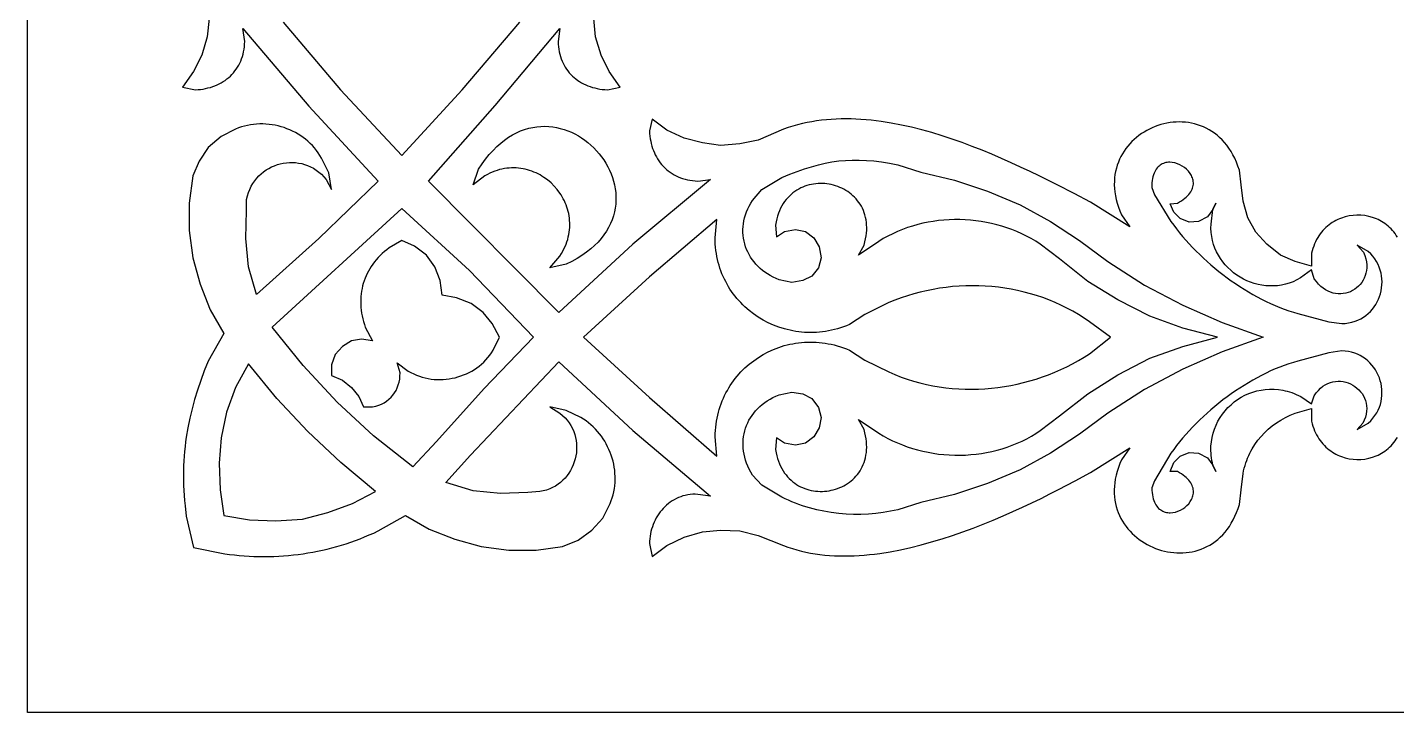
# Model space of a CAD drawing. Extents: x 1253 to 3196, y -152 to 898.
# Drawn here: x 2746.1 to 2910.9, y 328.4 to 411 of the extents above; entities that cross this region are included whole.
import ezdxf

# ---------------------------------------------------------------- set-up
doc = ezdxf.new("R2010")
doc.units = 0
doc.layers.add('LAYER_1', color=18, linetype='CONTINUOUS')

msp = doc.modelspace()

# ---------------------------------------------------------------- linework, layer by layer
at = {"layer": 'LAYER_1'}
for points in [[(2746.07, 678.37), (3196.07, 678.37), (3196.07, 328.44), (2746.07, 328.44)], [(2808.97, 382), (2810.18, 383.42), (2810.36, 383.71), (2810.52, 383.99), (2810.67, 384.28), (2810.8, 384.57), (2810.92, 384.85), (2811.03, 385.14), (2811.12, 385.43), (2811.19, 385.72), (2811.26, 386.01), (2811.3, 386.29), (2811.34, 386.58), (2811.36, 386.86), (2811.37, 387.15), (2811.37, 387.43), (2811.35, 387.7), (2811.33, 387.98), (2811.29, 388.25), (2811.24, 388.53), (2811.18, 388.79), (2811.11, 389.06), (2811.02, 389.32), (2810.93, 389.57), (2810.83, 389.83), (2810.72, 390.07), (2810.59, 390.31), (2810.46, 390.55), (2810.32, 390.78), (2810.17, 391.01), (2809.85, 391.45), (2809.49, 391.85), (2809.11, 392.23), (2808.69, 392.59), (2808.25, 392.9), (2808.02, 393.05), (2807.79, 393.19), (2807.55, 393.32), (2807.31, 393.43), (2807.06, 393.54), (2806.8, 393.64), (2806.54, 393.73), (2806.28, 393.81), (2806.01, 393.88), (2805.74, 393.93), (2805.47, 393.98), (2805.2, 394.01), (2804.92, 394.03), (2804.64, 394.04), (2804.35, 394.04), (2804.07, 394.02), (2803.78, 393.99), (2803.49, 393.95), (2803.2, 393.89), (2802.91, 393.83), (2802.62, 393.74), (2802.33, 393.64), (2802.03, 393.53), (2801.74, 393.4), (2801.45, 393.26), (2801.16, 393.1), (2799.73, 392), (2800.39, 393.87), (2800.81, 394.51), (2801.24, 395.1), (2801.68, 395.65), (2802.13, 396.15), (2802.59, 396.61), (2803.05, 397.02), (2803.52, 397.39), (2804, 397.72), (2804.48, 398.02), (2804.96, 398.27), (2805.45, 398.49), (2805.93, 398.67), (2806.42, 398.81), (2806.91, 398.92), (2807.39, 398.99), (2807.88, 399.04), (2808.36, 399.05), (2808.83, 399.03), (2809.31, 398.98), (2809.77, 398.9), (2810.23, 398.8), (2810.68, 398.67), (2811.13, 398.51), (2811.56, 398.33), (2811.98, 398.12), (2812.4, 397.89), (2812.8, 397.64), (2813.19, 397.37), (2813.56, 397.08), (2813.92, 396.77), (2814.26, 396.45), (2814.59, 396.1), (2814.9, 395.75), (2815.19, 395.37), (2815.46, 394.99), (2815.72, 394.59), (2815.95, 394.18), (2816.16, 393.76), (2816.34, 393.33), (2816.51, 392.89), (2816.64, 392.44), (2816.76, 391.99), (2816.84, 391.53), (2816.9, 391.07), (2816.93, 390.61), (2816.93, 390.14), (2816.9, 389.67), (2816.84, 389.2), (2816.75, 388.73), (2816.63, 388.26), (2816.47, 387.79), (2816.28, 387.33), (2816.05, 386.87), (2815.79, 386.42), (2815.48, 385.98), (2815.15, 385.54), (2814.77, 385.11), (2814.35, 384.69), (2813.89, 384.28), (2813.39, 383.89), (2812.84, 383.5), (2812.26, 383.13), (2811.63, 382.78), (2810.95, 382.44)], [(2834.48, 355.82), (2833.38, 357.03), (2833.17, 357.39), (2832.98, 357.75), (2832.81, 358.11), (2832.66, 358.47), (2832.53, 358.83), (2832.43, 359.2), (2832.35, 359.56), (2832.29, 359.92), (2832.25, 360.28), (2832.23, 360.63), (2832.23, 360.99), (2832.25, 361.34), (2832.29, 361.68), (2832.35, 362.03), (2832.43, 362.36), (2832.53, 362.69), (2832.65, 363.02), (2832.79, 363.33), (2832.94, 363.64), (2833.12, 363.94), (2833.31, 364.24), (2833.52, 364.52), (2833.75, 364.79), (2834, 365.06), (2834.26, 365.31), (2834.54, 365.55), (2834.84, 365.77), (2835.15, 365.99), (2835.48, 366.19), (2835.83, 366.38), (2836.19, 366.55), (2836.57, 366.71), (2838.11, 367.04), (2839.43, 366.82), (2840.53, 366.27), (2841.3, 365.17), (2841.63, 363.96), (2841.41, 362.75), (2840.75, 361.65), (2839.76, 360.88), (2838.55, 360.66), (2837.23, 360.88), (2836.24, 361.54), (2836.13, 360.11), (2836.2, 359.74), (2836.28, 359.38), (2836.38, 359.04), (2836.49, 358.71), (2836.61, 358.4), (2836.75, 358.1), (2836.9, 357.82), (2837.06, 357.55), (2837.23, 357.29), (2837.41, 357.06), (2837.6, 356.83), (2837.8, 356.62), (2838.01, 356.42), (2838.22, 356.24), (2838.45, 356.07), (2838.68, 355.91), (2838.91, 355.77), (2839.16, 355.64), (2839.4, 355.53), (2839.66, 355.43), (2839.91, 355.34), (2840.17, 355.26), (2840.44, 355.2), (2840.7, 355.15), (2840.97, 355.12), (2841.24, 355.09), (2841.51, 355.08), (2841.78, 355.08), (2842.04, 355.09), (2842.31, 355.12), (2842.58, 355.16), (2842.84, 355.21), (2843.1, 355.27), (2843.36, 355.34), (2843.62, 355.43), (2843.87, 355.53), (2844.11, 355.64), (2844.35, 355.76), (2844.58, 355.89), (2844.81, 356.03), (2845.03, 356.18), (2845.24, 356.35), (2845.44, 356.52), (2845.64, 356.71), (2845.82, 356.91), (2846, 357.11), (2846.16, 357.33), (2846.32, 357.56), (2846.46, 357.8), (2846.59, 358.05), (2846.71, 358.31), (2846.81, 358.57), (2846.9, 358.85), (2846.97, 359.14), (2847.03, 359.44), (2847.08, 359.75), (2847.1, 360.06), (2847.12, 360.39), (2847.11, 360.72), (2847.09, 361.07), (2847.04, 361.42), (2846.98, 361.78), (2846.9, 362.15), (2846.8, 362.53), (2846.14, 363.74), (2848.56, 362.09), (2849.1, 361.76), (2849.66, 361.46), (2850.24, 361.17), (2850.82, 360.91), (2851.41, 360.67), (2852.01, 360.45), (2852.63, 360.25), (2853.24, 360.07), (2853.87, 359.92), (2854.5, 359.79), (2855.14, 359.67), (2855.78, 359.58), (2856.42, 359.52), (2857.06, 359.47), (2857.71, 359.45), (2858.36, 359.44), (2859, 359.46), (2859.65, 359.51), (2860.29, 359.57), (2860.93, 359.66), (2861.56, 359.76), (2862.19, 359.89), (2862.82, 360.05), (2863.44, 360.22), (2864.05, 360.42), (2864.65, 360.64), (2865.24, 360.88), (2865.82, 361.14), (2866.39, 361.43), (2866.95, 361.74), (2867.49, 362.07), (2868.02, 362.42), (2870.33, 364.18), (2873.74, 366.82), (2877.37, 369.13), (2881.22, 371.11), (2885.18, 372.54), (2889.36, 373.64), (2885.18, 374.74), (2881.22, 376.17), (2877.37, 378.15), (2873.74, 380.35), (2870.33, 383.1), (2868.02, 384.86), (2867.48, 385.2), (2866.93, 385.52), (2866.36, 385.83), (2865.79, 386.11), (2865.2, 386.37), (2864.61, 386.61), (2864, 386.82), (2863.39, 387.02), (2862.78, 387.19), (2862.15, 387.35), (2861.53, 387.48), (2860.89, 387.59), (2860.26, 387.68), (2859.62, 387.75), (2858.98, 387.79), (2858.34, 387.81), (2857.69, 387.82), (2857.05, 387.8), (2856.41, 387.75), (2855.77, 387.69), (2855.14, 387.6), (2854.51, 387.5), (2853.88, 387.37), (2853.26, 387.21), (2852.64, 387.04), (2852.03, 386.84), (2851.43, 386.62), (2850.83, 386.38), (2850.25, 386.11), (2849.68, 385.83), (2849.11, 385.52), (2848.56, 385.18), (2846.14, 383.54), (2846.8, 384.75), (2846.9, 385.12), (2846.98, 385.48), (2847.05, 385.84), (2847.09, 386.18), (2847.12, 386.52), (2847.12, 386.85), (2847.11, 387.17), (2847.09, 387.48), (2847.04, 387.79), (2846.98, 388.08), (2846.91, 388.37), (2846.82, 388.64), (2846.72, 388.91), (2846.6, 389.17), (2846.48, 389.41), (2846.33, 389.65), (2846.18, 389.88), (2846.02, 390.09), (2845.84, 390.3), (2845.66, 390.5), (2845.46, 390.68), (2845.26, 390.86), (2845.05, 391.03), (2844.83, 391.18), (2844.6, 391.32), (2844.37, 391.46), (2844.13, 391.58), (2843.89, 391.69), (2843.64, 391.79), (2843.38, 391.88), (2843.13, 391.95), (2842.86, 392.02), (2842.6, 392.07), (2842.33, 392.11), (2842.07, 392.14), (2841.8, 392.15), (2841.53, 392.16), (2841.26, 392.15), (2840.99, 392.13), (2840.72, 392.09), (2840.46, 392.05), (2840.19, 391.99), (2839.93, 391.91), (2839.68, 391.83), (2839.42, 391.73), (2839.17, 391.62), (2838.93, 391.49), (2838.69, 391.35), (2838.46, 391.2), (2838.24, 391.03), (2838.02, 390.85), (2837.81, 390.65), (2837.61, 390.44), (2837.42, 390.22), (2837.24, 389.98), (2837.07, 389.73), (2836.91, 389.46), (2836.76, 389.18), (2836.62, 388.88), (2836.49, 388.57), (2836.38, 388.24), (2836.28, 387.9), (2836.2, 387.54), (2836.13, 387.16), (2836.24, 385.74), (2837.23, 386.39), (2838.55, 386.61), (2839.76, 386.39), (2840.75, 385.62), (2841.41, 384.53), (2841.63, 383.2), (2841.3, 382), (2840.53, 381.01), (2839.43, 380.46), (2838.11, 380.24), (2836.57, 380.57), (2836.2, 380.72), (2835.84, 380.88), (2835.5, 381.07), (2835.18, 381.26), (2834.87, 381.47), (2834.57, 381.7), (2834.29, 381.94), (2834.03, 382.19), (2833.78, 382.45), (2833.55, 382.72), (2833.34, 383.01), (2833.14, 383.3), (2832.96, 383.6), (2832.81, 383.91), (2832.66, 384.23), (2832.54, 384.55), (2832.44, 384.88), (2832.35, 385.22), (2832.29, 385.56), (2832.25, 385.91), (2832.22, 386.26), (2832.22, 386.61), (2832.24, 386.96), (2832.27, 387.32), (2832.33, 387.67), (2832.42, 388.03), (2832.52, 388.39), (2832.65, 388.74), (2832.8, 389.09), (2832.97, 389.44), (2833.16, 389.79), (2833.38, 390.13), (2834.48, 391.45), (2836.9, 392.88), (2837.85, 393.27), (2838.76, 393.61), (2839.64, 393.91), (2840.49, 394.18), (2841.32, 394.41), (2842.13, 394.6), (2842.94, 394.75), (2843.75, 394.87), (2844.56, 394.94), (2845.38, 394.98), (2846.22, 394.98), (2847.08, 394.94), (2847.96, 394.87), (2848.89, 394.76), (2849.85, 394.61), (2850.87, 394.42), (2853.62, 393.54), (2857.69, 392.55), (2861.65, 391.23), (2865.6, 389.58), (2869.23, 387.6), (2872.75, 385.3), (2876.16, 382.77), (2880.56, 379.91), (2885.18, 377.49), (2889.91, 375.4), (2894.86, 373.64), (2889.91, 371.88), (2885.18, 369.79), (2880.56, 367.37), (2876.16, 364.51), (2872.75, 361.98), (2869.23, 359.67), (2865.6, 357.69), (2861.65, 356.04), (2857.69, 354.72), (2853.62, 353.73), (2850.87, 352.85), (2849.99, 352.68), (2849.11, 352.53), (2848.22, 352.42), (2847.33, 352.35), (2846.43, 352.31), (2845.53, 352.31), (2844.64, 352.35), (2843.75, 352.42), (2842.86, 352.53), (2841.97, 352.68), (2841.1, 352.86), (2840.23, 353.09), (2839.81, 353.22), (2839.38, 353.35), (2838.96, 353.5), (2838.54, 353.66), (2838.12, 353.83), (2837.71, 354.01), (2837.3, 354.19), (2836.9, 354.39)], [(2902.77, 375.51), (2904.31, 375.29), (2904.74, 375.31), (2905.14, 375.37), (2905.53, 375.45), (2905.91, 375.56), (2906.26, 375.7), (2906.6, 375.86), (2906.92, 376.05), (2907.22, 376.26), (2907.5, 376.49), (2907.76, 376.74), (2908, 377.01), (2908.22, 377.29), (2908.41, 377.59), (2908.59, 377.9), (2908.74, 378.22), (2908.87, 378.55), (2908.98, 378.89), (2909.06, 379.24), (2909.12, 379.59), (2909.16, 379.95), (2909.17, 380.31), (2909.15, 380.67), (2909.11, 381.02), (2909.04, 381.38), (2908.95, 381.73), (2908.83, 382.08), (2908.68, 382.42), (2908.5, 382.76), (2908.3, 383.08), (2908.06, 383.39), (2907.8, 383.69), (2907.5, 383.98), (2906.18, 384.75), (2906.95, 383.87), (2907.1, 383.48), (2907.21, 383.1), (2907.28, 382.73), (2907.32, 382.37), (2907.32, 382.02), (2907.29, 381.69), (2907.23, 381.37), (2907.14, 381.06), (2907.03, 380.77), (2906.89, 380.5), (2906.72, 380.24), (2906.54, 380.01), (2906.33, 379.79), (2906.11, 379.59), (2905.87, 379.42), (2905.62, 379.26), (2905.35, 379.13), (2905.07, 379.03), (2904.79, 378.95), (2904.49, 378.9), (2904.19, 378.87), (2903.89, 378.87), (2903.58, 378.91), (2903.27, 378.97), (2902.97, 379.06), (2902.67, 379.19), (2902.37, 379.35), (2902.08, 379.54), (2901.8, 379.77), (2901.52, 380.03), (2901.26, 380.34), (2901.01, 380.68), (2900.68, 381.78), (2899.36, 380.79), (2898.92, 380.54), (2898.46, 380.33), (2898, 380.16), (2897.53, 380.02), (2897.06, 379.92), (2896.58, 379.85), (2896.11, 379.82), (2895.63, 379.82), (2895.16, 379.85), (2894.7, 379.91), (2894.24, 380), (2893.78, 380.12), (2893.34, 380.27), (2892.9, 380.45), (2892.48, 380.65), (2892.07, 380.88), (2891.67, 381.13), (2891.3, 381.41), (2890.94, 381.71), (2890.6, 382.03), (2890.28, 382.37), (2889.98, 382.73), (2889.7, 383.11), (2889.46, 383.51), (2889.24, 383.93), (2889.05, 384.37), (2888.88, 384.82), (2888.76, 385.28), (2888.66, 385.76), (2888.6, 386.25), (2888.57, 386.76), (2888.59, 387.27), (2888.81, 389.03), (2888.15, 388.15), (2887.05, 387.6), (2885.95, 387.5), (2884.85, 387.93), (2884.08, 388.7), (2883.64, 389.69), (2884.52, 389.8), (2884.78, 389.94), (2885.01, 390.08), (2885.23, 390.23), (2885.43, 390.38), (2885.6, 390.53), (2885.76, 390.68), (2885.9, 390.83), (2886.03, 390.99), (2886.13, 391.14), (2886.22, 391.3), (2886.3, 391.46), (2886.36, 391.61), (2886.4, 391.77), (2886.43, 391.93), (2886.45, 392.08), (2886.45, 392.24), (2886.44, 392.39), (2886.41, 392.54), (2886.38, 392.69), (2886.33, 392.83), (2886.28, 392.98), (2886.21, 393.12), (2886.05, 393.38), (2885.86, 393.63), (2885.63, 393.87), (2885.38, 394.07), (2885.11, 394.26), (2884.83, 394.42), (2884.53, 394.54), (2884.22, 394.64), (2883.91, 394.69), (2883.6, 394.71), (2883.44, 394.71), (2883.29, 394.69), (2883.14, 394.67), (2883, 394.63), (2882.85, 394.58), (2882.71, 394.52), (2882.58, 394.45), (2882.45, 394.36), (2882.32, 394.26), (2882.2, 394.15), (2882.09, 394.03), (2881.99, 393.89), (2881.89, 393.74), (2881.8, 393.57), (2881.72, 393.39), (2881.65, 393.19), (2881.58, 392.98), (2881.53, 392.75), (2881.49, 392.51), (2881.46, 392.24), (2881.44, 391.97), (2881.44, 391.67), (2881.77, 390.79), (2883.75, 387.6), (2884.08, 387.14), (2884.43, 386.69), (2884.79, 386.23), (2885.16, 385.78), (2885.55, 385.34), (2885.94, 384.89), (2886.36, 384.46), (2886.78, 384.02), (2887.21, 383.6), (2887.65, 383.18), (2888.11, 382.76), (2888.57, 382.36), (2889.04, 381.96), (2889.52, 381.57), (2890.01, 381.19), (2890.5, 380.81), (2891, 380.45), (2891.51, 380.1), (2892.03, 379.76), (2892.55, 379.43), (2893.07, 379.11), (2893.6, 378.8), (2894.13, 378.51), (2894.67, 378.22), (2895.21, 377.96), (2895.75, 377.7), (2896.3, 377.46), (2896.84, 377.24), (2897.39, 377.03), (2897.94, 376.83), (2898.49, 376.66), (2899.03, 376.5)], [(2792.47, 358.02), (2787.74, 361.76), (2783.35, 365.83), (2779.28, 370.23), (2775.54, 374.85), (2791.15, 389.14), (2799.29, 381.67), (2806.99, 373.64), (2801.05, 367.48), (2795.33, 361.1)], [(2889.14, 389.8), (2888.81, 389.03)], [(2829.09, 359.34), (2828.87, 361.65), (2828.88, 362.04), (2828.9, 362.42), (2828.94, 362.8), (2828.98, 363.17), (2829.04, 363.54), (2829.1, 363.9), (2829.18, 364.26), (2829.27, 364.61), (2829.37, 364.96), (2829.48, 365.3), (2829.6, 365.64), (2829.73, 365.97), (2829.87, 366.3), (2830.01, 366.62), (2830.17, 366.93), (2830.34, 367.24), (2830.51, 367.54), (2830.7, 367.84), (2830.89, 368.12), (2831.09, 368.41), (2831.3, 368.68), (2831.52, 368.95), (2831.98, 369.46), (2832.46, 369.95), (2832.97, 370.4), (2833.51, 370.82), (2834.08, 371.21), (2834.66, 371.57), (2835.27, 371.89), (2835.89, 372.17), (2836.54, 372.42), (2837.2, 372.63), (2837.53, 372.72), (2837.87, 372.8), (2838.21, 372.87), (2838.56, 372.93), (2838.9, 372.98), (2839.25, 373.02), (2839.61, 373.04), (2839.96, 373.06), (2840.32, 373.07), (2840.68, 373.06), (2841.04, 373.05), (2841.4, 373.02), (2841.76, 372.98), (2842.12, 372.93), (2842.49, 372.87), (2842.85, 372.8), (2843.22, 372.71), (2843.58, 372.61), (2843.95, 372.5), (2844.31, 372.38), (2844.68, 372.25), (2845.04, 372.1), (2846.91, 370.89), (2849.77, 369.46), (2850.51, 369.14), (2851.25, 368.85), (2852.01, 368.59), (2852.77, 368.35), (2853.53, 368.14), (2854.3, 367.96), (2855.08, 367.8), (2855.85, 367.67), (2856.63, 367.56), (2857.42, 367.48), (2858.2, 367.42), (2858.99, 367.39), (2859.77, 367.38), (2860.56, 367.39), (2861.35, 367.43), (2862.13, 367.5), (2862.91, 367.59), (2863.69, 367.7), (2864.47, 367.84), (2865.24, 368), (2866.01, 368.18), (2866.77, 368.38), (2867.53, 368.61), (2868.27, 368.86), (2869.02, 369.13), (2869.75, 369.43), (2870.48, 369.75), (2871.2, 370.09), (2871.9, 370.45), (2872.6, 370.83), (2873.29, 371.23), (2873.96, 371.66), (2876.49, 373.64), (2873.96, 375.51), (2873.29, 375.96), (2872.62, 376.38), (2871.92, 376.78), (2871.22, 377.16), (2870.51, 377.51), (2869.79, 377.83), (2869.06, 378.13), (2868.32, 378.41), (2867.57, 378.66), (2866.82, 378.89), (2866.06, 379.09), (2865.29, 379.27), (2864.52, 379.43), (2863.75, 379.56), (2862.97, 379.66), (2862.19, 379.75), (2861.4, 379.8), (2860.62, 379.84), (2859.83, 379.85), (2859.04, 379.83), (2858.25, 379.8), (2857.46, 379.74), (2856.68, 379.65), (2855.89, 379.54), (2855.11, 379.41), (2854.33, 379.25), (2853.56, 379.07), (2852.79, 378.87), (2852.02, 378.64), (2851.26, 378.39), (2850.51, 378.11), (2849.77, 377.82), (2846.91, 376.39), (2845.04, 375.18), (2844.68, 375.03), (2844.32, 374.9), (2843.96, 374.77), (2843.6, 374.66), (2843.23, 374.57), (2842.87, 374.48), (2842.51, 374.41), (2842.15, 374.35), (2841.78, 374.3), (2841.42, 374.26), (2841.06, 374.23), (2840.7, 374.22), (2840.34, 374.21), (2839.99, 374.22), (2839.63, 374.23), (2839.28, 374.26), (2838.93, 374.3), (2838.58, 374.35), (2838.23, 374.41), (2837.89, 374.48), (2837.55, 374.56), (2837.21, 374.65), (2836.55, 374.86), (2835.9, 375.1), (2835.27, 375.39), (2834.66, 375.71), (2834.07, 376.06), (2833.5, 376.45), (2832.96, 376.87), (2832.44, 377.32), (2832.19, 377.56), (2831.95, 377.81), (2831.72, 378.06), (2831.49, 378.32), (2831.27, 378.59), (2831.06, 378.86), (2830.86, 379.14), (2830.66, 379.43), (2830.48, 379.73), (2830.3, 380.03), (2830.14, 380.34), (2829.98, 380.65), (2829.83, 380.97), (2829.69, 381.3), (2829.56, 381.63), (2829.45, 381.96), (2829.34, 382.31), (2829.24, 382.66), (2829.15, 383.01), (2829.08, 383.37), (2829.02, 383.73), (2828.96, 384.1), (2828.92, 384.48), (2828.89, 384.85), (2828.88, 385.24), (2828.87, 385.62), (2829.09, 387.82), (2820.96, 380.9), (2813.04, 373.64), (2820.96, 366.38)], [(2786.54, 365.28), (2787.63, 365.28), (2788.01, 365.35), (2788.37, 365.46), (2788.71, 365.59), (2789.03, 365.76), (2789.32, 365.95), (2789.6, 366.17), (2789.85, 366.41), (2790.07, 366.67), (2790.27, 366.95), (2790.45, 367.25), (2790.6, 367.57), (2790.72, 367.9), (2790.82, 368.25), (2790.89, 368.61), (2790.92, 368.97), (2790.93, 369.35), (2790.6, 370.56), (2791.92, 369.57), (2792.25, 369.39), (2792.58, 369.22), (2792.91, 369.07), (2793.26, 368.95), (2793.61, 368.84), (2793.96, 368.74), (2794.31, 368.67), (2794.67, 368.61), (2795.03, 368.57), (2795.4, 368.55), (2795.76, 368.55), (2796.12, 368.56), (2796.48, 368.59), (2796.84, 368.63), (2797.2, 368.7), (2797.56, 368.77), (2797.91, 368.87), (2798.25, 368.98), (2798.59, 369.1), (2798.92, 369.25), (2799.25, 369.4), (2799.57, 369.57), (2799.88, 369.76), (2800.18, 369.96), (2800.47, 370.18), (2800.75, 370.41), (2801.02, 370.66), (2801.27, 370.92), (2801.51, 371.19), (2801.74, 371.48), (2801.95, 371.78), (2802.15, 372.1), (2802.92, 373.64), (2802.04, 375.29), (2800.94, 376.61), (2799.51, 377.71), (2797.75, 378.37), (2795.99, 378.7), (2795.77, 380.46), (2795.11, 382.11), (2794.12, 383.54), (2792.69, 384.63), (2791.15, 385.3), (2789.61, 384.41), (2789.33, 384.19), (2789.05, 383.96), (2788.79, 383.73), (2788.54, 383.48), (2788.3, 383.23), (2788.07, 382.98), (2787.86, 382.72), (2787.66, 382.45), (2787.47, 382.18), (2787.3, 381.9), (2787.13, 381.62), (2786.98, 381.33), (2786.85, 381.03), (2786.72, 380.74), (2786.61, 380.43), (2786.51, 380.13), (2786.43, 379.82), (2786.36, 379.5), (2786.3, 379.19), (2786.25, 378.87), (2786.22, 378.54), (2786.2, 378.22), (2786.2, 377.89), (2786.2, 377.56), (2786.23, 377.22), (2786.26, 376.89), (2786.31, 376.55), (2786.37, 376.21), (2786.45, 375.87), (2786.53, 375.53), (2786.64, 375.19), (2786.75, 374.85), (2787.63, 373.2), (2786.31, 373.42), (2785.1, 373.2), (2784.01, 372.54), (2783.13, 371.55), (2782.69, 370.34), (2782.69, 369.02), (2784.01, 368.47), (2785.1, 367.59), (2785.98, 366.49)], [(2881.77, 356.37), (2881.44, 355.49), (2881.45, 355.2), (2881.48, 354.93), (2881.51, 354.67), (2881.56, 354.43), (2881.62, 354.2), (2881.69, 353.99), (2881.76, 353.8), (2881.85, 353.62), (2881.94, 353.45), (2882.04, 353.3), (2882.15, 353.17), (2882.27, 353.04), (2882.39, 352.93), (2882.52, 352.84), (2882.65, 352.76), (2882.79, 352.68), (2882.93, 352.62), (2883.07, 352.58), (2883.22, 352.54), (2883.37, 352.52), (2883.52, 352.5), (2883.67, 352.5), (2883.98, 352.52), (2884.29, 352.58), (2884.59, 352.68), (2884.89, 352.81), (2885.17, 352.97), (2885.44, 353.15), (2885.68, 353.37), (2885.9, 353.6), (2886.08, 353.85), (2886.24, 354.12), (2886.3, 354.26), (2886.36, 354.41), (2886.4, 354.55), (2886.43, 354.7), (2886.45, 354.85), (2886.46, 355.01), (2886.45, 355.16), (2886.44, 355.32), (2886.41, 355.48), (2886.36, 355.64), (2886.3, 355.8), (2886.22, 355.95), (2886.13, 356.11), (2886.03, 356.27), (2885.9, 356.43), (2885.76, 356.58), (2885.6, 356.74), (2885.42, 356.89), (2885.23, 357.04), (2885.01, 357.19), (2884.78, 357.33), (2884.52, 357.47), (2883.64, 357.47), (2884.08, 358.57), (2884.85, 359.34), (2885.95, 359.78), (2887.05, 359.67), (2888.15, 359.12), (2888.81, 358.24), (2889.14, 357.47), (2888.81, 358.24), (2888.74, 358.53), (2888.68, 358.82), (2888.63, 359.11), (2888.6, 359.4), (2888.58, 359.68), (2888.56, 359.96), (2888.56, 360.24), (2888.57, 360.51), (2888.62, 361.06), (2888.7, 361.58), (2888.83, 362.1), (2888.99, 362.59), (2889.18, 363.07), (2889.41, 363.53), (2889.67, 363.98), (2889.96, 364.4), (2890.27, 364.8), (2890.61, 365.17), (2890.98, 365.52), (2891.37, 365.85), (2891.78, 366.15), (2892.21, 366.41), (2892.66, 366.65), (2893.12, 366.86), (2893.6, 367.04), (2894.1, 367.18), (2894.6, 367.29), (2895.11, 367.36), (2895.63, 367.4), (2896.16, 367.39), (2896.69, 367.35), (2897.23, 367.27), (2897.5, 367.21), (2897.76, 367.14), (2898.03, 367.06), (2898.3, 366.97), (2898.57, 366.87), (2898.83, 366.75), (2899.1, 366.63), (2899.37, 366.49), (2900.68, 365.61), (2901.01, 366.6), (2901.25, 366.94), (2901.5, 367.25), (2901.77, 367.51), (2902.04, 367.74), (2902.33, 367.93), (2902.63, 368.08), (2902.94, 368.2), (2903.24, 368.28), (2903.56, 368.33), (2903.87, 368.35), (2904.18, 368.34), (2904.49, 368.3), (2904.79, 368.23), (2905.08, 368.14), (2905.37, 368.02), (2905.64, 367.88), (2905.9, 367.72), (2906.15, 367.53), (2906.38, 367.32), (2906.58, 367.09), (2906.77, 366.85), (2906.93, 366.59), (2907.07, 366.31), (2907.18, 366.02), (2907.26, 365.71), (2907.31, 365.39), (2907.33, 365.07), (2907.31, 364.73), (2907.26, 364.38), (2907.16, 364.03), (2907.02, 363.67), (2906.84, 363.3), (2906.18, 362.53), (2907.5, 363.3), (2907.8, 363.59), (2908.07, 363.89), (2908.31, 364.21), (2908.52, 364.53), (2908.69, 364.87), (2908.84, 365.21), (2908.96, 365.56), (2909.05, 365.91), (2909.12, 366.27), (2909.15, 366.63), (2909.16, 366.99), (2909.15, 367.35), (2909.11, 367.71), (2909.04, 368.06), (2908.95, 368.41), (2908.84, 368.75), (2908.7, 369.08), (2908.55, 369.4), (2908.37, 369.71), (2908.17, 370.01), (2907.94, 370.29), (2907.7, 370.56), (2907.44, 370.8), (2907.16, 371.03), (2906.86, 371.24), (2906.55, 371.43), (2906.22, 371.59), (2905.87, 371.73), (2905.5, 371.84), (2905.12, 371.92), (2904.72, 371.97), (2904.31, 371.99), (2902.77, 371.77), (2899.03, 370.78), (2898.49, 370.62), (2897.94, 370.44), (2897.39, 370.25), (2896.84, 370.04), (2896.3, 369.82), (2895.75, 369.58), (2895.21, 369.32), (2894.67, 369.05), (2894.13, 368.77), (2893.6, 368.48), (2893.07, 368.17), (2892.55, 367.85), (2892.03, 367.52), (2891.51, 367.18), (2891, 366.83), (2890.5, 366.46), (2890.01, 366.09), (2889.52, 365.71), (2889.04, 365.32), (2888.57, 364.92), (2888.11, 364.51), (2887.65, 364.1), (2887.21, 363.68), (2886.78, 363.25), (2886.36, 362.82), (2885.94, 362.38), (2885.55, 361.94), (2885.16, 361.49), (2884.79, 361.04), (2884.43, 360.59), (2884.08, 360.13), (2883.75, 359.67)], [(2769.71, 352.19), (2772.79, 351.64), (2775.98, 351.53), (2779.17, 351.75), (2782.25, 352.52), (2785.22, 353.62), (2787.96, 355.05), (2783.79, 358.57), (2779.83, 362.31), (2776.09, 366.27), (2772.68, 370.45), (2771.14, 367.59), (2770.04, 364.62), (2769.38, 361.54), (2769.16, 358.46), (2769.27, 355.27)]]:
    msp.add_lwpolyline(points, close=True, dxfattribs=at)
for points in [[(2767.95, 412.02), (2767.73, 409.82), (2767.07, 407.62), (2766.08, 405.64), (2764.76, 403.77), (2766.3, 403.44), (2766.62, 403.46), (2766.92, 403.49), (2767.23, 403.53), (2767.52, 403.59), (2767.81, 403.66), (2768.1, 403.73), (2768.38, 403.82), (2768.65, 403.92), (2768.91, 404.03), (2769.16, 404.15), (2769.41, 404.29), (2769.65, 404.43), (2769.87, 404.58), (2770.09, 404.75), (2770.31, 404.92), (2770.51, 405.1), (2770.7, 405.29), (2770.88, 405.5), (2771.05, 405.71), (2771.22, 405.93), (2771.37, 406.16), (2771.51, 406.4), (2771.63, 406.65), (2771.75, 406.91), (2771.86, 407.17), (2771.95, 407.45), (2772.03, 407.73), (2772.1, 408.02), (2772.15, 408.32), (2772.2, 408.63), (2772.22, 408.95), (2772.24, 409.27), (2772.02, 410.81), (2779.94, 401.46), (2788.29, 392.44), (2781.15, 385.52), (2773.67, 378.81), (2772.68, 382.11), (2772.35, 385.52), (2772.46, 388.92), (2772.46, 390.24), (2772.56, 390.67), (2772.69, 391.07), (2772.84, 391.45), (2773.02, 391.82), (2773.22, 392.16), (2773.44, 392.49), (2773.68, 392.79), (2773.94, 393.07), (2774.22, 393.33), (2774.51, 393.57), (2774.82, 393.79), (2775.14, 393.98), (2775.47, 394.15), (2775.81, 394.3), (2776.16, 394.43), (2776.52, 394.53), (2776.88, 394.61), (2777.25, 394.66), (2777.61, 394.69), (2777.99, 394.69), (2778.36, 394.67), (2778.72, 394.62), (2779.09, 394.55), (2779.45, 394.45), (2779.81, 394.32), (2780.16, 394.17), (2780.5, 393.99), (2780.83, 393.78), (2781.15, 393.54), (2781.46, 393.28), (2781.75, 392.98), (2782.03, 392.66), (2782.69, 391.45), (2782.36, 393.43), (2781.48, 395.19), (2781.29, 395.52), (2781.08, 395.84), (2780.87, 396.14), (2780.63, 396.44), (2780.39, 396.72), (2780.13, 396.98), (2779.85, 397.24), (2779.57, 397.48), (2779.28, 397.7), (2778.97, 397.91), (2778.66, 398.11), (2778.33, 398.3), (2778, 398.47), (2777.67, 398.62), (2777.32, 398.76), (2776.97, 398.89), (2776.62, 399), (2776.26, 399.09), (2775.89, 399.17), (2775.53, 399.24), (2775.16, 399.28), (2774.79, 399.32), (2774.41, 399.33), (2774.04, 399.33), (2773.67, 399.31), (2773.3, 399.28), (2772.93, 399.23), (2772.56, 399.16), (2772.2, 399.07), (2771.84, 398.97), (2771.49, 398.85), (2771.14, 398.71), (2769.38, 397.83), (2767.84, 396.51), (2766.74, 394.86), (2765.97, 393.1), (2765.53, 389.8), (2765.53, 386.51), (2765.97, 383.2), (2766.85, 380.02), (2768.06, 376.94), (2769.71, 374.08), (2767.84, 370.78), (2767.37, 369.6), (2766.95, 368.44), (2766.56, 367.29), (2766.2, 366.15), (2765.89, 365.02), (2765.62, 363.89), (2765.39, 362.75), (2765.2, 361.62), (2765.12, 361.05), (2765.05, 360.48), (2764.99, 359.9), (2764.94, 359.33), (2764.9, 358.75), (2764.87, 358.17), (2764.86, 357.58), (2764.85, 356.99), (2764.86, 356.4), (2764.87, 355.8), (2764.9, 355.19), (2764.94, 354.58), (2764.99, 353.97), (2765.05, 353.35), (2765.2, 352.08), (2766.08, 348.34), (2769.82, 347.58), (2770.41, 347.5), (2770.99, 347.43), (2771.58, 347.37), (2772.17, 347.32), (2772.76, 347.28), (2773.35, 347.25), (2773.95, 347.24), (2774.54, 347.23), (2775.13, 347.24), (2775.72, 347.25), (2776.32, 347.28), (2776.91, 347.32), (2777.5, 347.37), (2778.09, 347.43), (2778.68, 347.5), (2779.26, 347.58), (2779.85, 347.67), (2780.43, 347.77), (2781.01, 347.88), (2781.59, 348.01), (2782.17, 348.14), (2782.74, 348.28), (2783.31, 348.44), (2783.88, 348.61), (2784.45, 348.78), (2785.01, 348.97), (2785.57, 349.17), (2786.12, 349.38), (2786.67, 349.6), (2787.22, 349.83), (2787.76, 350.07), (2788.29, 350.32), (2791.59, 352.19), (2794.45, 350.54), (2797.53, 349.33), (2800.72, 348.45), (2804.02, 348.02), (2807.32, 348.02), (2810.51, 348.45), (2812.38, 349.22), (2814.03, 350.43), (2815.35, 351.86), (2816.23, 353.62), (2816.37, 353.97), (2816.49, 354.32), (2816.59, 354.68), (2816.68, 355.04), (2816.74, 355.41), (2816.79, 355.77), (2816.82, 356.14), (2816.84, 356.51), (2816.83, 356.88), (2816.81, 357.25), (2816.78, 357.62), (2816.73, 357.99), (2816.66, 358.35), (2816.58, 358.72), (2816.48, 359.07), (2816.36, 359.43), (2816.24, 359.78), (2816.09, 360.12), (2815.93, 360.46), (2815.76, 360.79), (2815.58, 361.11), (2815.38, 361.42), (2815.17, 361.73), (2814.94, 362.03), (2814.7, 362.31), (2814.45, 362.58), (2814.19, 362.85), (2813.92, 363.1), (2813.63, 363.33), (2813.34, 363.56), (2813.03, 363.77), (2812.71, 363.96), (2810.95, 364.84), (2808.97, 365.28), (2810.18, 364.51), (2810.5, 364.24), (2810.8, 363.95), (2811.06, 363.65), (2811.3, 363.33), (2811.51, 363), (2811.69, 362.66), (2811.84, 362.31), (2811.96, 361.95), (2812.06, 361.59), (2812.13, 361.22), (2812.18, 360.84), (2812.19, 360.47), (2812.19, 360.09), (2812.16, 359.72), (2812.1, 359.35), (2812.02, 358.99), (2811.91, 358.63), (2811.78, 358.28), (2811.63, 357.93), (2811.46, 357.6), (2811.26, 357.29), (2811.05, 356.98), (2810.81, 356.69), (2810.55, 356.42), (2810.27, 356.17), (2809.96, 355.94), (2809.64, 355.72), (2809.3, 355.54), (2808.95, 355.37), (2808.57, 355.24), (2808.17, 355.13), (2807.76, 355.05), (2806.33, 354.94), (2803.03, 354.83), (2799.73, 355.16), (2796.43, 356.15), (2799.4, 359.45), (2810.07, 370.67), (2818.98, 362.42), (2828.32, 354.5), (2826.78, 354.72), (2826.47, 354.73), (2826.17, 354.73), (2825.86, 354.7), (2825.57, 354.66), (2825.28, 354.6), (2825, 354.53), (2824.73, 354.44), (2824.46, 354.33), (2824.2, 354.22), (2823.95, 354.08), (2823.71, 353.94), (2823.47, 353.78), (2823.25, 353.61), (2823.03, 353.43), (2822.82, 353.24), (2822.63, 353.03), (2822.44, 352.82), (2822.26, 352.6), (2822.09, 352.37), (2821.93, 352.13), (2821.78, 351.88), (2821.65, 351.62), (2821.52, 351.36), (2821.41, 351.09), (2821.31, 350.82), (2821.22, 350.54), (2821.14, 350.26), (2821.08, 349.97), (2821.03, 349.68), (2820.99, 349.38), (2820.97, 349.08), (2820.96, 348.79), (2821.29, 347.24), (2823.05, 348.57), (2825.13, 349.55), (2827.33, 350.21), (2829.53, 350.43), (2831.84, 350.32), (2834.04, 349.78), (2837.12, 348.57), (2837.64, 348.37), (2838.17, 348.19), (2838.71, 348.03), (2839.25, 347.89), (2839.8, 347.76), (2840.36, 347.65), (2840.92, 347.56), (2841.49, 347.48), (2842.06, 347.41), (2842.64, 347.37), (2843.23, 347.33), (2843.82, 347.31), (2844.41, 347.31), (2845.01, 347.31), (2845.62, 347.33), (2846.22, 347.37), (2846.83, 347.41), (2847.45, 347.47), (2848.06, 347.54), (2848.68, 347.62), (2849.93, 347.82), (2851.18, 348.06), (2852.43, 348.34), (2853.69, 348.65), (2854.94, 349), (2856.2, 349.38), (2857.45, 349.78), (2858.69, 350.21), (2859.93, 350.67), (2861.15, 351.14), (2862.36, 351.63), (2863.55, 352.14), (2864.72, 352.65), (2865.87, 353.18), (2867, 353.71), (2868.11, 354.24), (2869.18, 354.78), (2870.23, 355.31), (2872.22, 356.36), (2874.07, 357.36), (2878.8, 360.33), (2877.81, 358.9), (2877.6, 358.42), (2877.42, 357.95), (2877.27, 357.48), (2877.15, 357.02), (2877.05, 356.57), (2876.99, 356.12), (2876.94, 355.69), (2876.92, 355.26), (2876.93, 354.84), (2876.95, 354.43), (2877, 354.03), (2877.08, 353.63), (2877.17, 353.25), (2877.28, 352.88), (2877.41, 352.52), (2877.56, 352.16), (2877.73, 351.82), (2877.92, 351.49), (2878.12, 351.18), (2878.34, 350.87), (2878.57, 350.58), (2878.82, 350.29), (2879.08, 350.02), (2879.35, 349.77), (2879.64, 349.53), (2879.93, 349.3), (2880.24, 349.08), (2880.56, 348.88), (2880.88, 348.69), (2881.21, 348.52), (2881.55, 348.36), (2881.9, 348.22), (2882.25, 348.09), (2882.61, 347.98), (2882.97, 347.89), (2883.34, 347.81), (2883.71, 347.75), (2884.08, 347.71), (2884.45, 347.68), (2884.82, 347.67), (2885.2, 347.68), (2885.57, 347.71), (2885.94, 347.75), (2886.31, 347.82), (2886.67, 347.9), (2887.03, 348.01), (2887.39, 348.13), (2887.74, 348.27), (2888.08, 348.43), (2888.42, 348.62), (2888.75, 348.82), (2889.07, 349.05), (2889.38, 349.3), (2889.69, 349.56), (2889.98, 349.86), (2890.26, 350.17), (2890.53, 350.5), (2890.78, 350.86), (2891.02, 351.25), (2891.25, 351.65), (2891.46, 352.08), (2891.66, 352.53), (2891.83, 353.01), (2892, 353.51), (2892.22, 355.27), (2892.44, 357.25), (2892.5, 357.57), (2892.58, 357.89), (2892.67, 358.2), (2892.76, 358.51), (2892.87, 358.81), (2892.98, 359.1), (2893.11, 359.39), (2893.24, 359.67), (2893.38, 359.94), (2893.53, 360.21), (2893.86, 360.73), (2894.22, 361.23), (2894.61, 361.7), (2895.03, 362.14), (2895.47, 362.56), (2895.95, 362.96), (2896.45, 363.32), (2896.98, 363.66), (2897.53, 363.97), (2898.11, 364.26), (2898.7, 364.51), (2900.68, 365.06), (2900.68, 363.52), (2900.76, 363.22), (2900.85, 362.93), (2900.94, 362.65), (2901.05, 362.38), (2901.17, 362.13), (2901.29, 361.88), (2901.43, 361.64), (2901.57, 361.41), (2901.72, 361.19), (2901.88, 360.99), (2902.05, 360.79), (2902.22, 360.6), (2902.41, 360.42), (2902.59, 360.25), (2902.79, 360.1), (2902.99, 359.95), (2903.19, 359.81), (2903.4, 359.68), (2903.61, 359.56), (2903.83, 359.46), (2904.05, 359.36), (2904.28, 359.27), (2904.74, 359.12), (2905.2, 359.02), (2905.68, 358.95), (2906.15, 358.92), (2906.63, 358.93), (2907.1, 358.98), (2907.57, 359.07), (2908.03, 359.19), (2908.47, 359.36), (2908.69, 359.46), (2908.9, 359.56), (2909.11, 359.68), (2909.32, 359.8), (2909.52, 359.94), (2909.71, 360.08), (2909.9, 360.24), (2910.08, 360.4), (2910.25, 360.57), (2910.42, 360.76), (2910.58, 360.95), (2910.73, 361.15), (2910.87, 361.36), (2911.01, 361.58)], [(2776.86, 411.58), (2783.78, 403.44), (2791.15, 395.52), (2798.41, 403.44), (2805.34, 411.58)], [(2911.01, 385.69), (2910.88, 385.91), (2910.73, 386.12), (2910.58, 386.32), (2910.42, 386.51), (2910.25, 386.7), (2910.08, 386.87), (2909.9, 387.03), (2909.71, 387.19), (2909.52, 387.33), (2909.32, 387.47), (2909.12, 387.59), (2908.91, 387.71), (2908.69, 387.81), (2908.48, 387.91), (2908.03, 388.08), (2907.57, 388.2), (2907.1, 388.29), (2906.63, 388.34), (2906.15, 388.35), (2905.67, 388.32), (2905.2, 388.25), (2904.73, 388.15), (2904.27, 388), (2904.05, 387.91), (2903.83, 387.82), (2903.61, 387.71), (2903.39, 387.59), (2903.18, 387.46), (2902.98, 387.33), (2902.78, 387.18), (2902.59, 387.02), (2902.4, 386.85), (2902.22, 386.68), (2902.04, 386.49), (2901.88, 386.29), (2901.72, 386.08), (2901.57, 385.86), (2901.42, 385.64), (2901.29, 385.4), (2901.16, 385.15), (2901.05, 384.89), (2900.94, 384.62), (2900.84, 384.34), (2900.76, 384.06), (2900.68, 383.76), (2900.68, 382.21), (2898.7, 382.77), (2896.95, 383.54), (2895.3, 384.86), (2893.98, 386.29), (2892.99, 388.04), (2892.44, 390.02), (2892.22, 392), (2892, 393.76), (2891.82, 394.26), (2891.64, 394.74), (2891.43, 395.19), (2891.21, 395.62), (2890.98, 396.02), (2890.73, 396.4), (2890.47, 396.76), (2890.2, 397.09), (2889.91, 397.4), (2889.61, 397.69), (2889.31, 397.96), (2888.99, 398.21), (2888.67, 398.43), (2888.34, 398.63), (2888, 398.82), (2887.65, 398.98), (2887.3, 399.12), (2886.95, 399.24), (2886.59, 399.34), (2886.22, 399.43), (2885.85, 399.49), (2885.49, 399.54), (2885.12, 399.56), (2884.74, 399.57), (2884.37, 399.56), (2884, 399.53), (2883.64, 399.49), (2883.27, 399.43), (2882.91, 399.35), (2882.55, 399.25), (2882.19, 399.14), (2881.84, 399.02), (2881.5, 398.88), (2881.16, 398.72), (2880.83, 398.55), (2880.51, 398.36), (2880.2, 398.16), (2879.9, 397.94), (2879.61, 397.71), (2879.33, 397.47), (2879.06, 397.22), (2878.8, 396.95), (2878.56, 396.67), (2878.33, 396.37), (2878.11, 396.07), (2877.91, 395.75), (2877.73, 395.42), (2877.56, 395.08), (2877.42, 394.73), (2877.29, 394.37), (2877.18, 394), (2877.08, 393.62), (2877.01, 393.23), (2876.97, 392.83), (2876.94, 392.42), (2876.93, 392), (2876.95, 391.57), (2877, 391.14), (2877.07, 390.69), (2877.16, 390.24), (2877.28, 389.79), (2877.43, 389.32), (2877.61, 388.85), (2877.81, 388.37), (2878.8, 386.94), (2874.07, 389.91), (2872.11, 390.94), (2870.04, 392), (2867.89, 393.07), (2866.78, 393.61), (2865.65, 394.14), (2864.51, 394.66), (2863.36, 395.18), (2862.19, 395.68), (2861.01, 396.16), (2859.82, 396.63), (2858.62, 397.08), (2857.41, 397.51), (2856.19, 397.91), (2854.97, 398.28), (2853.75, 398.62), (2852.53, 398.93), (2851.3, 399.2), (2850.08, 399.43), (2848.86, 399.62), (2848.25, 399.7), (2847.64, 399.77), (2847.04, 399.83), (2846.43, 399.88), (2845.83, 399.91), (2845.23, 399.93), (2844.63, 399.94), (2844.03, 399.93), (2843.44, 399.91), (2842.85, 399.88), (2842.26, 399.83), (2841.67, 399.77), (2841.09, 399.69), (2840.51, 399.6), (2839.94, 399.49), (2839.37, 399.37), (2838.8, 399.23), (2838.24, 399.07), (2837.68, 398.9), (2837.12, 398.71), (2834.04, 397.39), (2831.84, 396.95), (2829.53, 396.73), (2827.33, 397.06), (2825.13, 397.61), (2823.05, 398.6), (2821.29, 399.92), (2820.96, 398.49), (2820.98, 398.17), (2821.01, 397.86), (2821.05, 397.55), (2821.11, 397.25), (2821.17, 396.96), (2821.25, 396.67), (2821.34, 396.39), (2821.44, 396.12), (2821.55, 395.86), (2821.67, 395.6), (2821.8, 395.35), (2821.95, 395.11), (2822.1, 394.88), (2822.26, 394.66), (2822.43, 394.44), (2822.62, 394.24), (2822.81, 394.04), (2823.01, 393.86), (2823.22, 393.69), (2823.45, 393.52), (2823.68, 393.37), (2823.92, 393.22), (2824.16, 393.09), (2824.42, 392.97), (2824.69, 392.86), (2824.96, 392.77), (2825.25, 392.68), (2825.54, 392.61), (2825.84, 392.55), (2826.15, 392.5), (2826.46, 392.46), (2826.78, 392.44), (2828.32, 392.66), (2818.98, 384.86), (2810.07, 376.61), (2794.34, 392.44), (2802.37, 401.57), (2810.18, 410.81), (2809.96, 409.27), (2809.97, 408.95), (2810, 408.63), (2810.04, 408.32), (2810.1, 408.02), (2810.17, 407.73), (2810.25, 407.45), (2810.34, 407.17), (2810.45, 406.91), (2810.56, 406.65), (2810.69, 406.4), (2810.83, 406.16), (2810.98, 405.93), (2811.14, 405.71), (2811.31, 405.5), (2811.5, 405.29), (2811.69, 405.1), (2811.89, 404.92), (2812.1, 404.75), (2812.32, 404.58), (2812.55, 404.43), (2812.79, 404.29), (2813.04, 404.15), (2813.29, 404.03), (2813.55, 403.92), (2813.82, 403.82), (2814.1, 403.73), (2814.38, 403.66), (2814.67, 403.59), (2814.97, 403.53), (2815.27, 403.49), (2815.58, 403.46), (2815.9, 403.44), (2817.44, 403.77), (2816.12, 405.64), (2815.13, 407.62), (2814.47, 409.82), (2814.25, 412.02)]]:
    msp.add_lwpolyline(points, dxfattribs=at)

doc.saveas('drawing.dxf')
